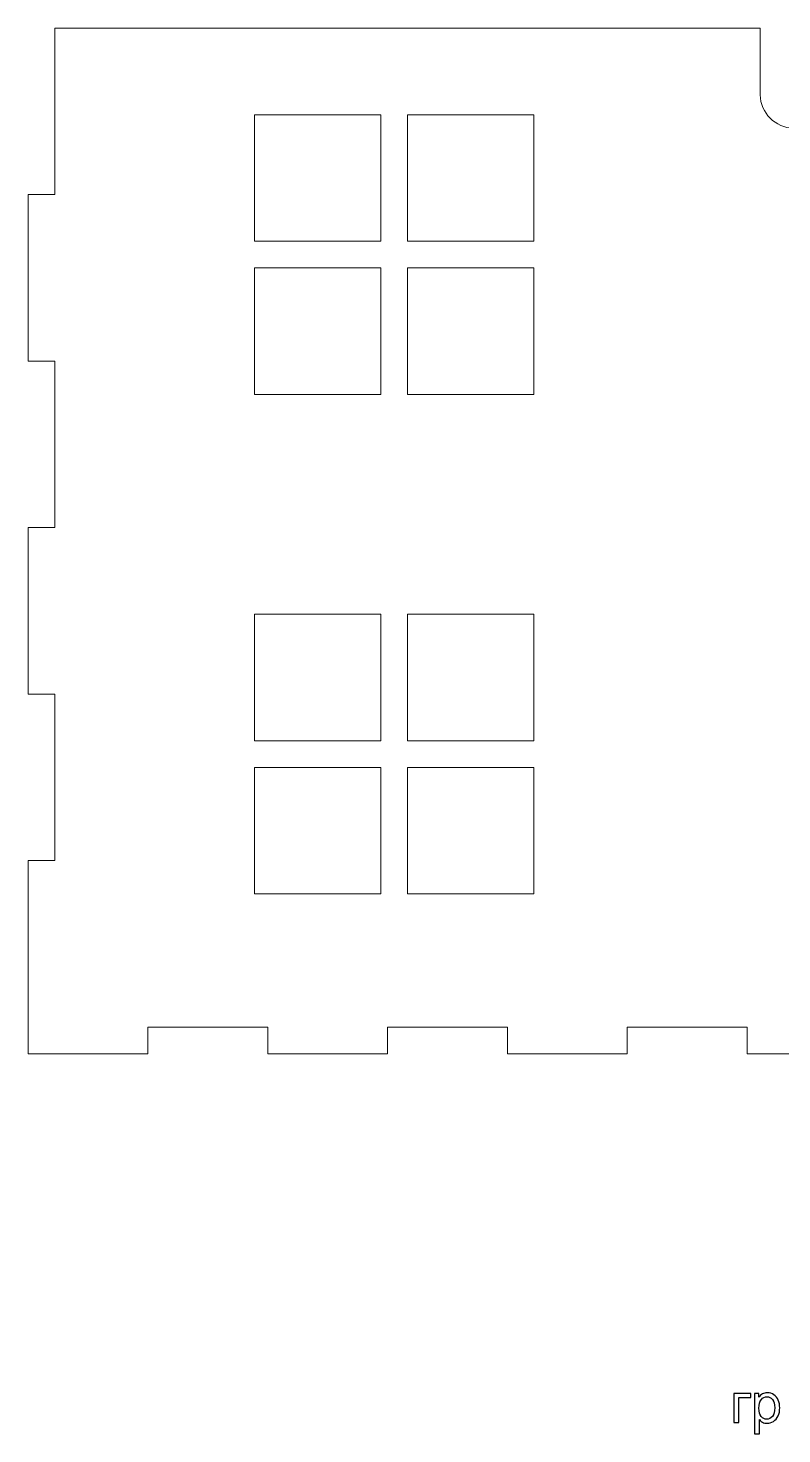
# Model space of a CAD drawing. Header units: centimetres. Extents: x -50 to 50, y -57 to 83.
# Drawn here: x -13.7 to -2.38, y -57.2 to -36.09 of the extents above; entities that cross this region are included whole.
import ezdxf

# ---------------------------------------------------------------- set-up
doc = ezdxf.new("R2010")
doc.units = ezdxf.units.CM
doc.header["$MEASUREMENT"] = 0
doc.layers.add('Layer 1', color=7, linetype='Continuous')

msp = doc.modelspace()

# ---------------------------------------------------------------- linework, layer by layer
at = {"layer": 'Layer 1', "color": 250, "lineweight": 9}
for points, knots in [([(-13.7, -51.0926), (-13.7, -51.0926), (-13.69999, -51.0926), (-13.69999, -51.0926), (-13.69999, -51.0926), (-13.69999, -51.0926), (-13.69999, -48.5926), (-13.69999, -48.5926), (-13.69999, -48.5926), (-13.69999, -48.5926), (-13.29999, -48.5926), (-13.29999, -48.5926), (-13.29999, -48.5926), (-13.29999, -48.5926), (-13.29999, -46.0926), (-13.29999, -46.0926), (-13.29999, -46.0926), (-13.29999, -46.0926), (-13.69999, -46.0926), (-13.69999, -46.0926), (-13.69999, -46.0926), (-13.69999, -46.0926), (-13.69999, -43.5926), (-13.69999, -43.5926), (-13.69999, -43.5926), (-13.69999, -43.5926), (-13.29999, -43.5926), (-13.29999, -43.5926), (-13.29999, -43.5926), (-13.29999, -43.5926), (-13.29999, -41.0926), (-13.29999, -41.0926), (-13.29999, -41.0926), (-13.29999, -41.0926), (-13.69999, -41.0926), (-13.69999, -41.0926), (-13.69999, -41.0926), (-13.69999, -41.0926), (-13.69999, -38.5926), (-13.69999, -38.5926), (-13.69999, -38.5926), (-13.69999, -38.5926), (-13.29999, -38.5926), (-13.29999, -38.5926), (-13.29999, -38.5926), (-13.29999, -38.5926), (-13.29999, -36.09261), (-13.29999, -36.09261), (-13.29999, -36.09261), (-13.29999, -36.09261), (-2.70001, -36.09261), (-2.70001, -36.09261), (-2.70001, -36.09261), (-2.70001, -36.09261), (-2.70001, -37.09261), (-2.70001, -37.09261), (-2.70001, -37.09261), (-2.70001, -37.36756), (-2.47501, -37.59261), (-2.2, -37.59261), (-2.2, -37.59261), (-2.2, -37.59261), (1.79999, -37.59261), (1.79999, -37.59261), (1.79999, -37.59261), (2.07499, -37.59261), (2.29999, -37.36761), (2.29999, -37.09261), (2.29999, -37.09261), (2.29999, -37.09261), (2.29999, -36.09261), (2.29999, -36.09261), (2.29999, -36.09261), (2.29999, -36.09261), (12.9, -36.09261), (12.9, -36.09261), (12.9, -36.09261), (12.9, -36.09261), (12.9, -38.5926), (12.9, -38.5926), (12.9, -38.5926), (12.9, -38.5926), (13.3, -38.5926), (13.3, -38.5926), (13.3, -38.5926), (13.3, -38.5926), (13.3, -41.0926), (13.3, -41.0926), (13.3, -41.0926), (13.3, -41.0926), (12.9, -41.0926), (12.9, -41.0926), (12.9, -41.0926), (12.9, -41.0926), (12.9, -43.5926), (12.9, -43.5926), (12.9, -43.5926), (12.9, -43.5926), (13.3, -43.5926), (13.3, -43.5926), (13.3, -43.5926), (13.3, -43.5926), (13.3, -46.0926), (13.3, -46.0926), (13.3, -46.0926), (13.3, -46.0926), (12.9, -46.0926), (12.9, -46.0926), (12.9, -46.0926), (12.9, -46.0926), (12.9, -48.5926), (12.9, -48.5926), (12.9, -48.5926), (12.9, -48.5926), (13.3, -48.5926), (13.3, -48.5926), (13.3, -48.5926), (13.3, -48.5926), (13.3, -51.0926), (13.3, -51.0926), (13.3, -51.0926), (13.3, -51.0926), (13.3, -51.4926), (13.3, -51.4926), (13.3, -51.4926), (13.3, -51.4926), (11.5, -51.4926), (11.5, -51.4926), (11.5, -51.4926), (11.5, -51.4926), (11.5, -51.0926), (11.5, -51.0926), (11.5, -51.0926), (11.5, -51.0926), (9.7, -51.0926), (9.7, -51.0926), (9.7, -51.0926), (9.7, -51.0926), (9.7, -51.4926), (9.7, -51.4926), (9.7, -51.4926), (9.7, -51.4926), (7.9, -51.4926), (7.9, -51.4926), (7.9, -51.4926), (7.9, -51.4926), (7.9, -51.0926), (7.9, -51.0926), (7.9, -51.0926), (7.9, -51.0926), (6.1, -51.0926), (6.1, -51.0926), (6.1, -51.0926), (6.1, -51.0926), (6.1, -51.4926), (6.1, -51.4926), (6.1, -51.4926), (6.1, -51.4926), (4.3, -51.4926), (4.3, -51.4926), (4.3, -51.4926), (4.3, -51.4926), (4.3, -51.0926), (4.3, -51.0926), (4.3, -51.0926), (4.3, -51.0926), (2.5, -51.0926), (2.5, -51.0926), (2.5, -51.0926), (2.5, -51.0926), (2.5, -51.4926), (2.5, -51.4926), (2.5, -51.4926), (2.5, -51.4926), (0.7, -51.4926), (0.7, -51.4926), (0.7, -51.4926), (0.7, -51.4926), (0.7, -51.0926), (0.7, -51.0926), (0.7, -51.0926), (0.7, -51.0926), (-1.1, -51.0926), (-1.1, -51.0926), (-1.1, -51.0926), (-1.1, -51.0926), (-1.1, -51.4926), (-1.1, -51.4926), (-1.1, -51.4926), (-1.1, -51.4926), (-2.9, -51.4926), (-2.9, -51.4926), (-2.9, -51.4926), (-2.9, -51.4926), (-2.9, -51.0926), (-2.9, -51.0926), (-2.9, -51.0926), (-2.9, -51.0926), (-4.7, -51.0926), (-4.7, -51.0926), (-4.7, -51.0926), (-4.7, -51.0926), (-4.7, -51.4926), (-4.7, -51.4926), (-4.7, -51.4926), (-4.7, -51.4926), (-6.5, -51.4926), (-6.5, -51.4926), (-6.5, -51.4926), (-6.5, -51.4926), (-6.5, -51.0926), (-6.5, -51.0926), (-6.5, -51.0926), (-6.5, -51.0926), (-8.3, -51.0926), (-8.3, -51.0926), (-8.3, -51.0926), (-8.3, -51.0926), (-8.3, -51.4926), (-8.3, -51.4926), (-8.3, -51.4926), (-8.3, -51.4926), (-10.1, -51.4926), (-10.1, -51.4926), (-10.1, -51.4926), (-10.1, -51.4926), (-10.1, -51.0926), (-10.1, -51.0926), (-10.1, -51.0926), (-10.1, -51.0926), (-11.9, -51.0926), (-11.9, -51.0926), (-11.9, -51.0926), (-11.9, -51.0926), (-11.9, -51.4926), (-11.9, -51.4926), (-11.9, -51.4926), (-11.9, -51.4926), (-13.7, -51.4926), (-13.7, -51.4926), (-13.7, -51.4926), (-13.7, -51.4926), (-13.7, -51.0926), (-13.7, -51.0926)], [0, 0, 0, 0, 0.01612903, 0.01612903, 0.01612903, 0.01612903, 0.03225806, 0.03225806, 0.03225806, 0.03225806, 0.0483871, 0.0483871, 0.0483871, 0.0483871, 0.06451613, 0.06451613, 0.06451613, 0.06451613, 0.08064516, 0.08064516, 0.08064516, 0.08064516, 0.09677419, 0.09677419, 0.09677419, 0.09677419, 0.11290323, 0.11290323, 0.11290323, 0.11290323, 0.12903226, 0.12903226, 0.12903226, 0.12903226, 0.14516129, 0.14516129, 0.14516129, 0.14516129, 0.16129032, 0.16129032, 0.16129032, 0.16129032, 0.17741935, 0.17741935, 0.17741935, 0.17741935, 0.19354839, 0.19354839, 0.19354839, 0.19354839, 0.20967742, 0.20967742, 0.20967742, 0.20967742, 0.22580645, 0.22580645, 0.22580645, 0.22580645, 0.24193548, 0.24193548, 0.24193548, 0.24193548, 0.25806452, 0.25806452, 0.25806452, 0.25806452, 0.27419355, 0.27419355, 0.27419355, 0.27419355, 0.29032258, 0.29032258, 0.29032258, 0.29032258, 0.30645161, 0.30645161, 0.30645161, 0.30645161, 0.32258065, 0.32258065, 0.32258065, 0.32258065, 0.33870968, 0.33870968, 0.33870968, 0.33870968, 0.35483871, 0.35483871, 0.35483871, 0.35483871, 0.37096774, 0.37096774, 0.37096774, 0.37096774, 0.38709677, 0.38709677, 0.38709677, 0.38709677, 0.40322581, 0.40322581, 0.40322581, 0.40322581, 0.41935484, 0.41935484, 0.41935484, 0.41935484, 0.43548387, 0.43548387, 0.43548387, 0.43548387, 0.4516129, 0.4516129, 0.4516129, 0.4516129, 0.46774194, 0.46774194, 0.46774194, 0.46774194, 0.48387097, 0.48387097, 0.48387097, 0.48387097, 0.5, 0.5, 0.5, 0.5, 0.51612903, 0.51612903, 0.51612903, 0.51612903, 0.53225806, 0.53225806, 0.53225806, 0.53225806, 0.5483871, 0.5483871, 0.5483871, 0.5483871, 0.56451613, 0.56451613, 0.56451613, 0.56451613, 0.58064516, 0.58064516, 0.58064516, 0.58064516, 0.59677419, 0.59677419, 0.59677419, 0.59677419, 0.61290323, 0.61290323, 0.61290323, 0.61290323, 0.62903226, 0.62903226, 0.62903226, 0.62903226, 0.64516129, 0.64516129, 0.64516129, 0.64516129, 0.66129032, 0.66129032, 0.66129032, 0.66129032, 0.67741935, 0.67741935, 0.67741935, 0.67741935, 0.69354839, 0.69354839, 0.69354839, 0.69354839, 0.70967742, 0.70967742, 0.70967742, 0.70967742, 0.72580645, 0.72580645, 0.72580645, 0.72580645, 0.74193548, 0.74193548, 0.74193548, 0.74193548, 0.75806452, 0.75806452, 0.75806452, 0.75806452, 0.77419355, 0.77419355, 0.77419355, 0.77419355, 0.79032258, 0.79032258, 0.79032258, 0.79032258, 0.80645161, 0.80645161, 0.80645161, 0.80645161, 0.82258065, 0.82258065, 0.82258065, 0.82258065, 0.83870968, 0.83870968, 0.83870968, 0.83870968, 0.85483871, 0.85483871, 0.85483871, 0.85483871, 0.87096774, 0.87096774, 0.87096774, 0.87096774, 0.88709677, 0.88709677, 0.88709677, 0.88709677, 0.90322581, 0.90322581, 0.90322581, 0.90322581, 0.91935484, 0.91935484, 0.91935484, 0.91935484, 0.93548387, 0.93548387, 0.93548387, 0.93548387, 0.9516129, 0.9516129, 0.9516129, 0.9516129, 0.96774194, 0.96774194, 0.96774194, 0.96774194, 1, 1, 1, 1]), ([(-10.3, -37.3926), (-10.3, -37.3926), (-8.4, -37.3926), (-8.4, -37.3926), (-8.4, -37.3926), (-8.4, -37.3926), (-8.4, -39.2926), (-8.4, -39.2926), (-8.4, -39.2926), (-8.4, -39.2926), (-10.3, -39.2926), (-10.3, -39.2926), (-10.3, -39.2926), (-10.3, -39.2926), (-10.3, -37.3926), (-10.3, -37.3926)], [0, 0, 0, 0, 0.2, 0.2, 0.2, 0.2, 0.4, 0.4, 0.4, 0.4, 0.6, 0.6, 0.6, 0.6, 1, 1, 1, 1]), ([(-8, -37.3926), (-8, -37.3926), (-6.1, -37.3926), (-6.1, -37.3926), (-6.1, -37.3926), (-6.1, -37.3926), (-6.1, -39.2926), (-6.1, -39.2926), (-6.1, -39.2926), (-6.1, -39.2926), (-8, -39.2926), (-8, -39.2926), (-8, -39.2926), (-8, -39.2926), (-8, -37.3926), (-8, -37.3926)], [0, 0, 0, 0, 0.2, 0.2, 0.2, 0.2, 0.4, 0.4, 0.4, 0.4, 0.6, 0.6, 0.6, 0.6, 1, 1, 1, 1]), ([(-10.3, -39.6926), (-10.3, -39.6926), (-8.4, -39.6926), (-8.4, -39.6926), (-8.4, -39.6926), (-8.4, -39.6926), (-8.4, -41.5926), (-8.4, -41.5926), (-8.4, -41.5926), (-8.4, -41.5926), (-10.3, -41.5926), (-10.3, -41.5926), (-10.3, -41.5926), (-10.3, -41.5926), (-10.3, -39.6926), (-10.3, -39.6926)], [0, 0, 0, 0, 0.2, 0.2, 0.2, 0.2, 0.4, 0.4, 0.4, 0.4, 0.6, 0.6, 0.6, 0.6, 1, 1, 1, 1]), ([(-8, -39.6926), (-8, -39.6926), (-6.1, -39.6926), (-6.1, -39.6926), (-6.1, -39.6926), (-6.1, -39.6926), (-6.1, -41.5926), (-6.1, -41.5926), (-6.1, -41.5926), (-6.1, -41.5926), (-8, -41.5926), (-8, -41.5926), (-8, -41.5926), (-8, -41.5926), (-8, -39.6926), (-8, -39.6926)], [0, 0, 0, 0, 0.2, 0.2, 0.2, 0.2, 0.4, 0.4, 0.4, 0.4, 0.6, 0.6, 0.6, 0.6, 1, 1, 1, 1]), ([(-10.3, -44.8926), (-10.3, -44.8926), (-8.4, -44.8926), (-8.4, -44.8926), (-8.4, -44.8926), (-8.4, -44.8926), (-8.4, -46.7926), (-8.4, -46.7926), (-8.4, -46.7926), (-8.4, -46.7926), (-10.3, -46.7926), (-10.3, -46.7926), (-10.3, -46.7926), (-10.3, -46.7926), (-10.3, -44.8926), (-10.3, -44.8926)], [0, 0, 0, 0, 0.2, 0.2, 0.2, 0.2, 0.4, 0.4, 0.4, 0.4, 0.6, 0.6, 0.6, 0.6, 1, 1, 1, 1]), ([(-8, -44.8926), (-8, -44.8926), (-6.1, -44.8926), (-6.1, -44.8926), (-6.1, -44.8926), (-6.1, -44.8926), (-6.1, -46.7926), (-6.1, -46.7926), (-6.1, -46.7926), (-6.1, -46.7926), (-8, -46.7926), (-8, -46.7926), (-8, -46.7926), (-8, -46.7926), (-8, -44.8926), (-8, -44.8926)], [0, 0, 0, 0, 0.2, 0.2, 0.2, 0.2, 0.4, 0.4, 0.4, 0.4, 0.6, 0.6, 0.6, 0.6, 1, 1, 1, 1]), ([(-10.3, -47.1926), (-10.3, -47.1926), (-8.4, -47.1926), (-8.4, -47.1926), (-8.4, -47.1926), (-8.4, -47.1926), (-8.4, -49.0926), (-8.4, -49.0926), (-8.4, -49.0926), (-8.4, -49.0926), (-10.3, -49.0926), (-10.3, -49.0926), (-10.3, -49.0926), (-10.3, -49.0926), (-10.3, -47.1926), (-10.3, -47.1926)], [0, 0, 0, 0, 0.2, 0.2, 0.2, 0.2, 0.4, 0.4, 0.4, 0.4, 0.6, 0.6, 0.6, 0.6, 1, 1, 1, 1]), ([(-8, -47.1926), (-8, -47.1926), (-6.1, -47.1926), (-6.1, -47.1926), (-6.1, -47.1926), (-6.1, -47.1926), (-6.1, -49.0926), (-6.1, -49.0926), (-6.1, -49.0926), (-6.1, -49.0926), (-8, -49.0926), (-8, -49.0926), (-8, -49.0926), (-8, -49.0926), (-8, -47.1926), (-8, -47.1926)], [0, 0, 0, 0, 0.2, 0.2, 0.2, 0.2, 0.4, 0.4, 0.4, 0.4, 0.6, 0.6, 0.6, 0.6, 1, 1, 1, 1]), ([(-3.09778, -56.59136), (-3.09778, -56.59136), (-2.84463, -56.59136), (-2.84463, -56.59136), (-2.84463, -56.59136), (-2.84463, -56.59136), (-2.84463, -56.65317), (-2.84463, -56.65317), (-2.84463, -56.65317), (-2.84463, -56.65317), (-3.02327, -56.65317), (-3.02327, -56.65317), (-3.02327, -56.65317), (-3.02327, -56.65317), (-3.02327, -57.03078), (-3.02327, -57.03078), (-3.02327, -57.03078), (-3.02327, -57.03078), (-3.09778, -57.03078), (-3.09778, -57.03078), (-3.09778, -57.03078), (-3.09778, -57.03078), (-3.09778, -56.59136), (-3.09778, -56.59136)], [0, 0, 0, 0, 0.14285714, 0.14285714, 0.14285714, 0.14285714, 0.28571429, 0.28571429, 0.28571429, 0.28571429, 0.42857143, 0.42857143, 0.42857143, 0.42857143, 0.57142857, 0.57142857, 0.57142857, 0.57142857, 0.71428571, 0.71428571, 0.71428571, 0.71428571, 1, 1, 1, 1]), ([(-2.78903, -57.19927), (-2.78903, -57.19927), (-2.78903, -56.59136), (-2.78903, -56.59136), (-2.78903, -56.59136), (-2.78903, -56.59136), (-2.7213, -56.59136), (-2.7213, -56.59136), (-2.7213, -56.59136), (-2.7213, -56.59136), (-2.7213, -56.64907), (-2.7213, -56.64907), (-2.7213, -56.64907), (-2.70535, -56.62678), (-2.68729, -56.60999), (-2.66711, -56.59884), (-2.66711, -56.59884), (-2.64707, -56.58769), (-2.62266, -56.58204), (-2.59401, -56.58204), (-2.59401, -56.58204), (-2.55648, -56.58204), (-2.52346, -56.59164), (-2.49481, -56.61097), (-2.49481, -56.61097), (-2.46617, -56.63016), (-2.44458, -56.6574), (-2.4299, -56.69239), (-2.4299, -56.69239), (-2.41537, -56.72753), (-2.40803, -56.76591), (-2.40803, -56.80782), (-2.40803, -56.80782), (-2.40803, -56.85256), (-2.41607, -56.89291), (-2.43216, -56.9289), (-2.43216, -56.9289), (-2.44825, -56.96474), (-2.47167, -56.99226), (-2.50243, -57.01145), (-2.50243, -57.01145), (-2.53305, -57.0305), (-2.56537, -57.04009), (-2.59923, -57.04009), (-2.59923, -57.04009), (-2.62407, -57.04009), (-2.64637, -57.03487), (-2.66598, -57.02443), (-2.66598, -57.02443), (-2.68574, -57.01399), (-2.70182, -57.00086), (-2.71452, -56.98492), (-2.71452, -56.98492), (-2.71452, -56.98492), (-2.71452, -57.19927), (-2.71452, -57.19927), (-2.71452, -57.19927), (-2.71452, -57.19927), (-2.78903, -57.19927), (-2.78903, -57.19927)], [0, 0, 0, 0, 0.0625, 0.0625, 0.0625, 0.0625, 0.125, 0.125, 0.125, 0.125, 0.1875, 0.1875, 0.1875, 0.1875, 0.25, 0.25, 0.25, 0.25, 0.3125, 0.3125, 0.3125, 0.3125, 0.375, 0.375, 0.375, 0.375, 0.4375, 0.4375, 0.4375, 0.4375, 0.5, 0.5, 0.5, 0.5, 0.5625, 0.5625, 0.5625, 0.5625, 0.625, 0.625, 0.625, 0.625, 0.6875, 0.6875, 0.6875, 0.6875, 0.75, 0.75, 0.75, 0.75, 0.8125, 0.8125, 0.8125, 0.8125, 0.875, 0.875, 0.875, 0.875, 1, 1, 1, 1]), ([(-2.7213, -56.81375), (-2.7213, -56.87005), (-2.70987, -56.91168), (-2.68715, -56.93863), (-2.68715, -56.93863), (-2.66429, -56.96559), (-2.63663, -56.97913), (-2.60417, -56.97913), (-2.60417, -56.97913), (-2.57115, -56.97913), (-2.54293, -56.96516), (-2.51951, -56.93722), (-2.51951, -56.93722), (-2.49594, -56.90928), (-2.48423, -56.8661), (-2.48423, -56.80754), (-2.48423, -56.80754), (-2.48423, -56.75166), (-2.49566, -56.70989), (-2.51866, -56.68209), (-2.51866, -56.68209), (-2.54166, -56.65429), (-2.56904, -56.64047), (-2.60093, -56.64047), (-2.60093, -56.64047), (-2.63254, -56.64047), (-2.66048, -56.65528), (-2.68475, -56.68477), (-2.68475, -56.68477), (-2.70916, -56.71441), (-2.7213, -56.75731), (-2.7213, -56.81375)], [0, 0, 0, 0, 0.11111111, 0.11111111, 0.11111111, 0.11111111, 0.22222222, 0.22222222, 0.22222222, 0.22222222, 0.33333333, 0.33333333, 0.33333333, 0.33333333, 0.44444444, 0.44444444, 0.44444444, 0.44444444, 0.55555556, 0.55555556, 0.55555556, 0.55555556, 0.66666667, 0.66666667, 0.66666667, 0.66666667, 0.77777778, 0.77777778, 0.77777778, 0.77777778, 1, 1, 1, 1])]:
    msp.add_open_spline(points, degree=3, knots=knots, dxfattribs=at)
at = {"layer": 'Layer 1', "color": 250}
for points, knots in [([(-3.09778, -56.59136), (-3.09778, -56.59136), (-2.84463, -56.59136), (-2.84463, -56.59136), (-2.84463, -56.59136), (-2.84463, -56.59136), (-2.84463, -56.65317), (-2.84463, -56.65317), (-2.84463, -56.65317), (-2.84463, -56.65317), (-3.02327, -56.65317), (-3.02327, -56.65317), (-3.02327, -56.65317), (-3.02327, -56.65317), (-3.02327, -57.03078), (-3.02327, -57.03078), (-3.02327, -57.03078), (-3.02327, -57.03078), (-3.09778, -57.03078), (-3.09778, -57.03078), (-3.09778, -57.03078), (-3.09778, -57.03078), (-3.09778, -56.59136), (-3.09778, -56.59136)], [0, 0, 0, 0, 0.14285714, 0.14285714, 0.14285714, 0.14285714, 0.28571429, 0.28571429, 0.28571429, 0.28571429, 0.42857143, 0.42857143, 0.42857143, 0.42857143, 0.57142857, 0.57142857, 0.57142857, 0.57142857, 0.71428571, 0.71428571, 0.71428571, 0.71428571, 1, 1, 1, 1]), ([(-2.78903, -57.19927), (-2.78903, -57.19927), (-2.78903, -56.59136), (-2.78903, -56.59136), (-2.78903, -56.59136), (-2.78903, -56.59136), (-2.7213, -56.59136), (-2.7213, -56.59136), (-2.7213, -56.59136), (-2.7213, -56.59136), (-2.7213, -56.64907), (-2.7213, -56.64907), (-2.7213, -56.64907), (-2.70535, -56.62678), (-2.68729, -56.60999), (-2.66711, -56.59884), (-2.66711, -56.59884), (-2.64707, -56.58769), (-2.62266, -56.58204), (-2.59401, -56.58204), (-2.59401, -56.58204), (-2.55648, -56.58204), (-2.52346, -56.59164), (-2.49481, -56.61097), (-2.49481, -56.61097), (-2.46617, -56.63016), (-2.44458, -56.6574), (-2.4299, -56.69239), (-2.4299, -56.69239), (-2.41537, -56.72753), (-2.40803, -56.76591), (-2.40803, -56.80782), (-2.40803, -56.80782), (-2.40803, -56.85256), (-2.41607, -56.89291), (-2.43216, -56.9289), (-2.43216, -56.9289), (-2.44825, -56.96474), (-2.47167, -56.99226), (-2.50243, -57.01145), (-2.50243, -57.01145), (-2.53305, -57.0305), (-2.56537, -57.04009), (-2.59923, -57.04009), (-2.59923, -57.04009), (-2.62407, -57.04009), (-2.64637, -57.03487), (-2.66598, -57.02443), (-2.66598, -57.02443), (-2.68574, -57.01399), (-2.70182, -57.00086), (-2.71452, -56.98492), (-2.71452, -56.98492), (-2.71452, -56.98492), (-2.71452, -57.19927), (-2.71452, -57.19927), (-2.71452, -57.19927), (-2.71452, -57.19927), (-2.78903, -57.19927), (-2.78903, -57.19927)], [0, 0, 0, 0, 0.0625, 0.0625, 0.0625, 0.0625, 0.125, 0.125, 0.125, 0.125, 0.1875, 0.1875, 0.1875, 0.1875, 0.25, 0.25, 0.25, 0.25, 0.3125, 0.3125, 0.3125, 0.3125, 0.375, 0.375, 0.375, 0.375, 0.4375, 0.4375, 0.4375, 0.4375, 0.5, 0.5, 0.5, 0.5, 0.5625, 0.5625, 0.5625, 0.5625, 0.625, 0.625, 0.625, 0.625, 0.6875, 0.6875, 0.6875, 0.6875, 0.75, 0.75, 0.75, 0.75, 0.8125, 0.8125, 0.8125, 0.8125, 0.875, 0.875, 0.875, 0.875, 1, 1, 1, 1]), ([(-2.7213, -56.81375), (-2.7213, -56.87005), (-2.70987, -56.91168), (-2.68715, -56.93863), (-2.68715, -56.93863), (-2.66429, -56.96559), (-2.63663, -56.97913), (-2.60417, -56.97913), (-2.60417, -56.97913), (-2.57115, -56.97913), (-2.54293, -56.96516), (-2.51951, -56.93722), (-2.51951, -56.93722), (-2.49594, -56.90928), (-2.48423, -56.8661), (-2.48423, -56.80754), (-2.48423, -56.80754), (-2.48423, -56.75166), (-2.49566, -56.70989), (-2.51866, -56.68209), (-2.51866, -56.68209), (-2.54166, -56.65429), (-2.56904, -56.64047), (-2.60093, -56.64047), (-2.60093, -56.64047), (-2.63254, -56.64047), (-2.66048, -56.65528), (-2.68475, -56.68477), (-2.68475, -56.68477), (-2.70916, -56.71441), (-2.7213, -56.75731), (-2.7213, -56.81375)], [0, 0, 0, 0, 0.11111111, 0.11111111, 0.11111111, 0.11111111, 0.22222222, 0.22222222, 0.22222222, 0.22222222, 0.33333333, 0.33333333, 0.33333333, 0.33333333, 0.44444444, 0.44444444, 0.44444444, 0.44444444, 0.55555556, 0.55555556, 0.55555556, 0.55555556, 0.66666667, 0.66666667, 0.66666667, 0.66666667, 0.77777778, 0.77777778, 0.77777778, 0.77777778, 1, 1, 1, 1])]:
    msp.add_open_spline(points, degree=3, knots=knots, dxfattribs=at)

doc.saveas('drawing.dxf')
